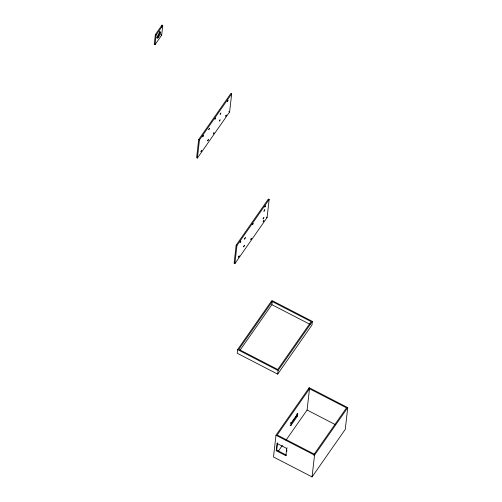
<?xml version="1.0" encoding="UTF-8"?>
<svg xmlns="http://www.w3.org/2000/svg" width="502" height="502" viewBox="0 0 502 502"><rect width="100%" height="100%" fill="white"/><g stroke="black" fill="none" stroke-linecap="round" stroke-linejoin="round"><path stroke-width="0.75" d="M155.363 34.607L154.265 44.27L155.03 44.672L161.669 35.165L162.773 25.495L162.002 25.1L155.363 34.607L156.135 35.002L155.03 44.672M161.751 27.334L162.002 25.1M198.679 139.569L196.615 157.697L197.386 158.099L229.609 111.965L231.673 93.843L230.901 93.441L198.679 139.569L199.451 139.97L197.386 158.099M236.172 245.139L234.101 263.268L234.873 263.669L267.095 217.535L269.166 199.413L268.394 199.012L236.172 245.139L236.938 245.541L234.873 263.669M237.597 349.605L237.182 353.226L277.675 374.134L311.974 325.026L312.388 321.399L271.896 300.497L237.597 349.605L278.083 370.507L277.675 374.134M240.232 349.957L271.871 304.67L272.228 301.526L311.171 321.638L277.757 369.478L238.808 349.367L272.228 301.526M275.981 435.24L273.502 456.989L312.062 476.9L345.263 429.379L347.735 407.624L309.176 387.713L275.981 435.24L314.541 455.145L312.062 476.9M277.443 443.573L276.702 450.099L286.341 455.082L285.895 455.716L276.257 450.733L277.085 443.486L277.524 442.852M285.895 455.716L286.724 448.462L287.163 447.828M286.755 451.455L286.918 450.005M290.093 425.144L290.865 425.545L291.141 423.13L297.78 413.623L297.008 413.221M290.978 423.876L296.732 415.643L296.87 414.432M290.865 425.545L297.504 416.039L297.78 413.623M309 389.27L309.176 387.713M285.989 440.21L307.08 410.015L309.508 388.749L346.524 407.856L314.214 454.115L314.039 455.634M156.135 35.002L162.773 25.495M199.451 139.97L231.673 93.843M236.938 245.541L269.166 199.413M278.083 370.507L312.388 321.399M309.508 388.749L277.198 435.002L314.214 454.115M276.257 450.733L276.702 450.099M278.359 451.135L282.4 445.349M314.541 455.145L347.735 407.624M160.904 34.77L161.669 35.165M228.837 111.569L229.609 111.965M266.324 217.14L267.095 217.535M271.871 304.67L310.123 324.417M307.08 410.015L335.192 424.529M296.732 415.643L297.504 416.039M290.369 422.728L291.141 423.13M277.085 443.486L286.724 448.462M159.912 31.839A3.564 0.803 -62.7 0 1 158.845 35.052A3.564 0.803 -62.7 0 1 156.844 37.788M159.416 31.588A3.564 0.803 -62.7 0 1 159.542 31.526M200.988 151.522L201.678 150.393L200.988 151.522M202.67 136.782L203.36 135.647L202.67 136.782M207.702 140.792L208.393 139.656L207.702 140.792M208.75 129.529L209.453 128.405L208.757 129.491M213.337 133.846L214.009 132.704L213.344 133.808M215.019 119.106L215.716 117.983L215.025 119.068M219.368 121.013L220.058 119.878L219.368 121.013M220.14 114.255L220.824 113.126L220.14 114.255M225.687 116.169L226.358 115.027L225.693 116.131M227.368 101.423L228.052 100.287L227.375 101.385M238.475 257.099L239.165 255.964L238.475 257.099M240.157 242.353L240.828 241.211L240.157 242.353M243.614 246.815L244.455 245.384L243.614 246.815M244.493 239.077L245.365 237.678L244.493 239.077M250.824 239.416L251.502 238.274L250.831 239.379M252.506 224.676L253.203 223.553L252.512 224.639M263.086 218.928L263.945 217.51L263.092 218.885M263.97 211.198L264.83 209.78L263.97 211.198M263.173 221.74L263.864 220.604L263.173 221.74M264.855 206.993L265.545 205.858L264.861 206.956M158.601 37.135A3.564 0.803 -62.7 0 0 160.577 31.946A3.564 0.803 -62.7 0 0 157.534 36.175A3.564 0.803 -62.7 0 0 158.601 37.135"/></g></svg>
